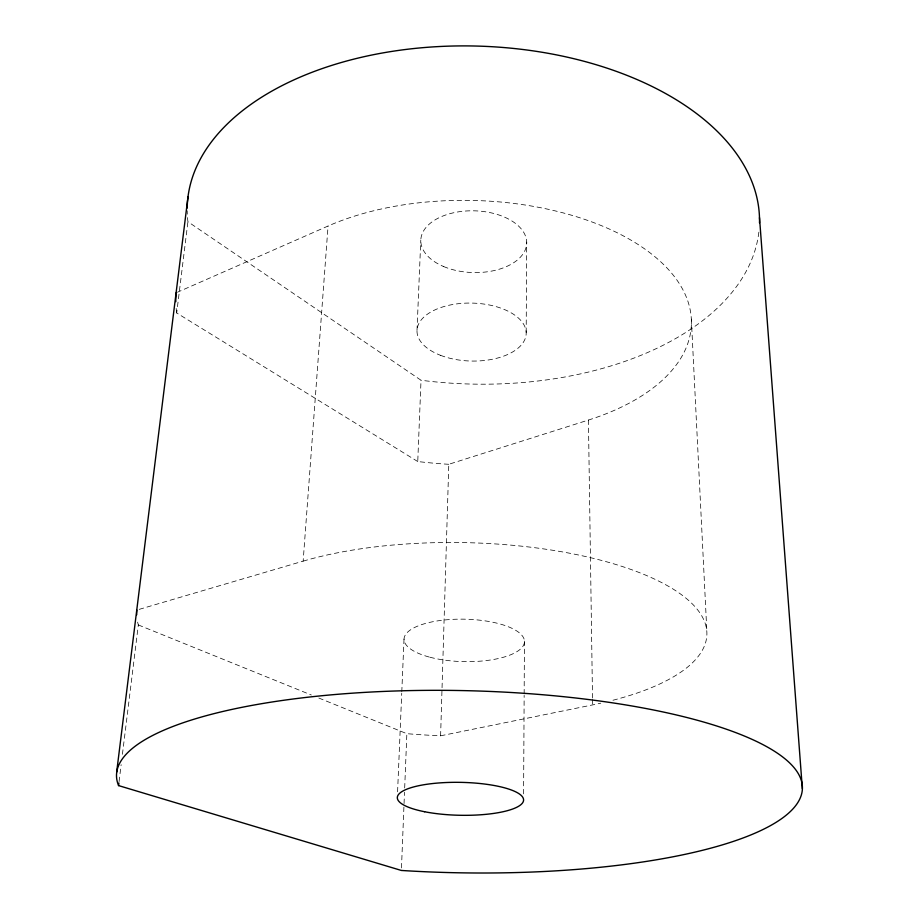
<?xml version="1.0" encoding="UTF-8"?>
<svg xmlns="http://www.w3.org/2000/svg" width="919" height="919" viewBox="0 0 919 919"><rect width="100%" height="100%" fill="white"/><g stroke="black" fill="none" stroke-linecap="round" stroke-linejoin="round"><path stroke-width="0.69" stroke-dasharray="4.59 3.45" d="M523.589 793.901L524.152 695.373M524.152 693.937L524.45 641.106M526.185 332.529L526.702 242.088M318.836 698.038L406.853 733.684A326.785 117.104 1.3 0 0 440.603 735.809L448.782 464.29L588.424 420.052A220.146 117.678 1.5 0 0 648.538 251.714A220.146 117.678 1.5 0 0 328.06 226.028L177.424 292.231M401.477 867.927L403.992 805.01M404.05 803.574L404.509 792.201M404.682 787.962L406.853 733.684M448.782 464.29A295.39 158.907 1.6 0 1 417.754 461.533L421.017 380.248L187.924 221.72A286.246 169.004 1.7 0 1 187.2 210.83M397.582 791.833L401.729 693.305M401.787 691.869L404.015 639.038M416.996 330.472L420.799 240.043M139.228 609.354L303.144 561.141L328.06 226.028M119.056 781.667L121.147 764.665M122.422 754.292L138.332 624.943A326.785 117.104 1.3 0 1 137.299 620.325M417.754 461.533L176.701 312.977L187.924 221.72M440.603 735.809L592.617 704.907A243.19 86.478 1.2 0 0 600.773 703.173M138.332 624.943L311.334 695.005M691.341 319.123L706.895 632.123M588.424 420.052L592.514 698.003M592.537 699.393L592.617 704.907M303.144 561.141A243.19 86.478 1.2 0 1 651.755 577.81A243.19 86.478 1.2 0 1 611.434 700.634M176.701 312.977A295.39 158.907 1.6 0 1 176.023 306.705M758.841 232.162A286.246 169.004 1.7 0 1 421.017 380.248M429.977 657.234A60.24 21.229 1.2 0 0 524.267 643.289A60.24 21.229 1.2 0 0 438.455 620.75A60.24 21.229 1.2 0 0 429.977 657.234M440.488 355.308A54.623 28.983 1.5 0 0 526.013 335.504A54.623 28.983 1.5 0 0 448.277 305.418A54.623 28.983 1.5 0 0 440.488 355.308M443.567 266.51A52.98 30.878 1.6 0 0 526.53 245.258A52.98 30.878 1.6 0 0 451.149 213.346A52.98 30.878 1.6 0 0 443.567 266.51"/><path stroke-width="1.38" d="M118.574 785.596A343.028 91.13 1.1 0 1 453.274 690.433A343.028 91.13 1.1 0 1 801.368 794.878A343.028 91.13 1.1 0 1 401.373 870.454L118.574 785.596L118.896 782.977M116.656 772.155L188.004 196.838M759.496 217.619L802.344 788.651M136.724 614.742A326.785 117.104 1.3 0 1 136.805 610.055M175.805 301.662A295.39 158.907 1.6 0 1 176.149 292.782M187.2 208.073A286.246 169.004 1.7 0 1 476.731 46.065A286.246 169.004 1.7 0 1 759.496 222.938M424.589 811.73A63.135 16.462 1.1 0 0 523.37 801.299A63.135 16.462 1.1 0 0 433.412 783.459A63.135 16.462 1.1 0 0 424.589 811.73"/></g></svg>
